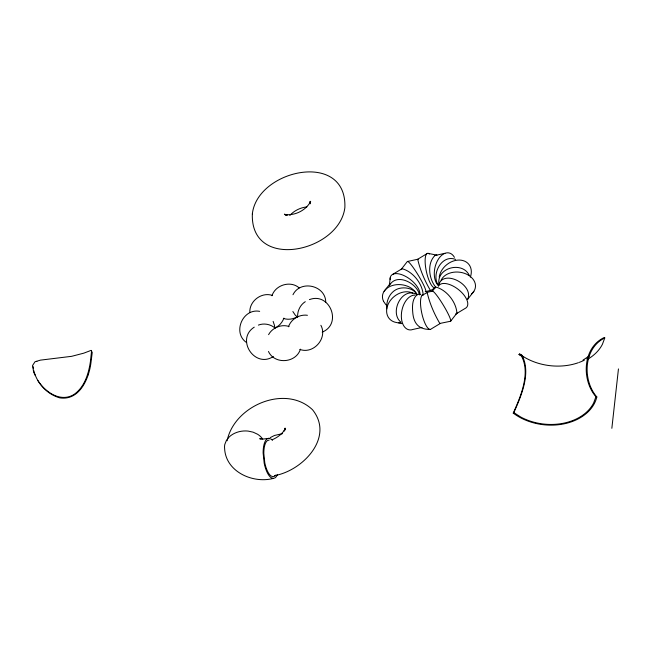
<?xml version="1.0" encoding="UTF-8"?>
<svg xmlns="http://www.w3.org/2000/svg" width="651" height="651" viewBox="0 0 651 651"><rect width="100%" height="100%" fill="white"/><g stroke="black" fill="none" stroke-linecap="round" stroke-linejoin="round"><path stroke-width="0.98" d="M438.88 283.519C436.967 267.488 462.324 261.035 469.192 275.21M249.838 312.456C249.17 301.031 261.759 291.648 272.509 295.481M297.597 316.386C297.499 310.641 300.355 304.758 305.278 301.69M310.071 203.836L310.218 201.297L309.689 203.185M386.775 308.81C385.937 299.395 391.275 289.199 401.35 288.027C407.111 287.254 413.743 289.142 416.965 294.26M389.404 285.138L390.226 277.741M611.85 428.309L618.45 368.922M423.15 294.773C422.499 283.69 412.856 271.483 402.058 268.717L393.025 274.185M450.72 321.081L456.912 313.123C456.261 302.04 446.61 289.833 435.82 287.067L432.15 291.355A17.642 2.173 58.8 0 1 443.429 305.319A17.642 2.173 58.8 0 1 450.199 321.317L439.832 323.457C434.176 313.839 429.587 303.211 427.129 292.323L432.671 291.119M91.506 351.304L92.247 352.37L90.937 362.876C88.886 378.792 79.471 400.796 59.884 397.883L59.754 397.851C47.092 394.327 36.887 383.179 33.795 370.622M227.126 440.768C234.14 405.842 285.26 383.838 312.521 409.748C334.809 437.448 302.349 470.95 274.388 475.645M285 428.138L284.202 430.97L285.439 428.309C282.762 433.688 277.692 437.399 272.273 439.726M91.571 351.068L90.391 361.744C88.552 374.032 84.459 387.491 73.596 394.726C60.234 402.595 45.122 391.902 37.913 380.591M389.632 285.179C396.687 272.631 417.193 283.152 419.529 294.903M578.357 362.705A50.461 37.123 6.3 0 1 519.571 353.981L518.993 354.486L521.134 355.462C531.004 372.763 520.678 396.483 513.248 413.116A50.021 36.798 6.3 0 0 563.302 423.996A50.021 36.798 6.3 0 0 596.829 396.964L595.942 396.744C581.441 380.119 582.474 348.065 603.876 337.69L604.771 337.918L602.411 344.298A51.413 37.823 6.3 0 1 588.227 358.929M595.942 396.744L593.639 402.977A49.094 36.114 6.3 0 1 520.776 417.055L513.826 412.612L513.248 413.116M309.835 203.234L310.657 201.46C305.791 210.582 294.724 215.937 284.544 214.496L287.286 215.172L284.438 214.163L285.797 215.131M271.963 295.757C275.414 284.926 290.468 280.312 299.143 287.848M283.901 318.136C282.29 322.619 278.888 326.363 274.462 328.177M288.474 326.778C291.062 319.12 299.484 314.124 307.427 315.279M300.42 349.156C296.181 363.12 274.6 364.82 268.456 351.475M513.826 412.612C521.248 395.979 531.574 372.266 521.703 354.958L519.563 353.981M268.578 334.663C272.33 327.665 281.452 323.897 289.028 326.501M292.983 294.724C300.339 279.605 325.614 285.284 325.736 302.105M88.381 373.82L88.121 374.789M384.09 291.371L390.283 283.413M473.847 291.379L467.646 299.338C474.514 284.625 441.752 267.724 438.375 286.31M289.817 215.424C294.195 210.647 300.445 207.571 306.881 206.904M402.058 268.717L401.016 269.628L407.217 261.669A17.642 2.173 58.8 0 1 418.495 275.625A17.642 2.173 58.8 0 1 425.266 291.632L430.799 290.419L434.982 287.888M456.912 313.123L455.871 314.026L464.904 308.566A17.642 8.748 37.9 0 0 460.054 290.899A17.642 8.748 37.9 0 0 438.961 285.447M444.942 253.32L434.966 255.493C426.844 263.452 428.871 278.913 435.722 287.172M254.248 327.16C235.377 339.155 254.728 368.865 273.379 356.479M583.019 360.101L589.009 356.121M426.73 253.792L417.706 259.261L407.738 261.433M422.117 295.359L427.528 292.364M440.231 323.49L431.198 328.95A17.642 4.98 77.7 0 1 421.954 313.945A17.642 4.98 77.7 0 1 423.337 294.895M604.771 337.918C583.361 348.285 582.328 380.339 596.829 396.964M297.059 316.899C292.942 319.275 287.88 319.975 283.356 318.412M322.229 332.1C342.572 323.97 329.764 291.754 309.42 299.623M270.206 437.618L274.502 435.47L282.542 433.639M35.349 375.562L33.681 372.242L32.55 365.536L35.008 361.761L40.386 360.141L71.667 356.317L83.792 353.159L91.067 350.393L91.563 351.084M272.435 440.336A20.433 7.682 82.9 0 0 271.044 439.083L268.985 438.318L267.073 438.912A19.969 7.511 82.9 0 0 263.118 452.876L264.2 463.268A20.433 7.682 82.9 0 0 271.109 477.679L273.168 478.452L275.08 477.85A19.969 7.511 82.9 0 0 277.407 474.498M269.172 440.06L267.423 440.605A18.236 6.86 82.9 0 0 263.81 453.356L264.794 462.837A18.659 7.015 82.9 0 0 271.109 476.003L272.989 476.703L274.738 476.158A18.236 6.86 82.9 0 0 275.772 475.116M258.39 325.093C263.785 322.986 270.287 324.141 274.738 327.795M422.051 327.453L412.994 329.43A17.642 10.807 -78.4 0 1 401.374 314.49A17.642 10.807 -78.4 0 1 414.907 295.115M434.966 255.493L436.959 255.184L427.959 253.329M268.985 438.318L263.297 439.026L259.684 438.725L261.263 439.116M273.168 478.452C252.669 483.799 225.612 471.609 224.611 448.409A20.433 15.657 -4.3 0 1 224.831 444.34L226.402 440.426L229.217 436.927A19.969 15.307 -4.3 0 1 248.104 431.084L253.117 432.166L257.552 434.225A20.433 15.657 -4.3 0 1 262.711 439.173M259.659 311.349C242.652 308.045 232.13 332.921 246.607 342.589M418.097 259.293L417.706 259.261C420.155 270.141 424.745 280.768 430.401 290.387L430.799 290.419M401.797 323.62L396.402 322.505A17.642 13.728 -40 0 1 388.867 302.805A17.642 13.728 -40 0 1 412.718 293.113M429.969 329.422C419.447 329.487 414.223 324.174 412.929 314.205C412.238 307.597 411.644 298.899 417.535 294.423L419.521 294.106L420.88 294.659M299.867 349.424C313.538 354.51 327.852 338.186 320.886 325.305M455.578 259.423C441.695 253.931 430.864 274.657 438.424 285.472M518.993 354.486L522.948 357.017M36.375 361.427L36.879 361.395M417.242 294.805C402.416 285.577 388.737 312.553 401.065 322.302M297.645 317.118L295.367 315.296L292.86 311.528M383.496 301.291L385.62 304.351A17.642 12.979 6.3 0 0 387.378 306.019M273.127 321.382L274.567 325.679L274.779 328.527M33.152 366.79L33.47 368.702M284.625 429.212L284.739 430.759M441.126 280.288A17.642 12.979 6.3 0 1 466.376 274.087A17.642 12.979 6.3 0 1 471.373 294.122M439.205 277.098A17.642 13.728 -40 0 1 459.126 260.05A17.642 13.728 -40 0 1 470.331 277.18M437.903 285.138A17.642 10.807 -78.4 0 1 437.977 259.814A17.642 10.807 -78.4 0 1 454.439 257.34M434.591 287.856A17.642 4.98 77.7 0 1 425.705 267.87A17.642 4.98 77.7 0 1 429.416 254.036M390.169 279.515A17.642 8.748 37.9 0 1 404.735 275.943A17.642 8.748 37.9 0 1 419.976 294.301M383.496 301.234A17.642 12.979 6.3 0 1 394.026 285.089A17.642 12.979 6.3 0 1 416.567 294.016M400.463 322.619A17.642 13.728 -40 0 1 398.396 322.693M588.455 357.855A50.461 37.123 6.3 0 1 586.754 358.88M584.297 360.198A50.461 37.123 6.3 0 1 579.235 362.387M252.344 213.919C250.301 271.532 339.44 252.059 344.867 207.588C347.113 149.942 257.308 169.561 252.344 213.919"/></g></svg>
